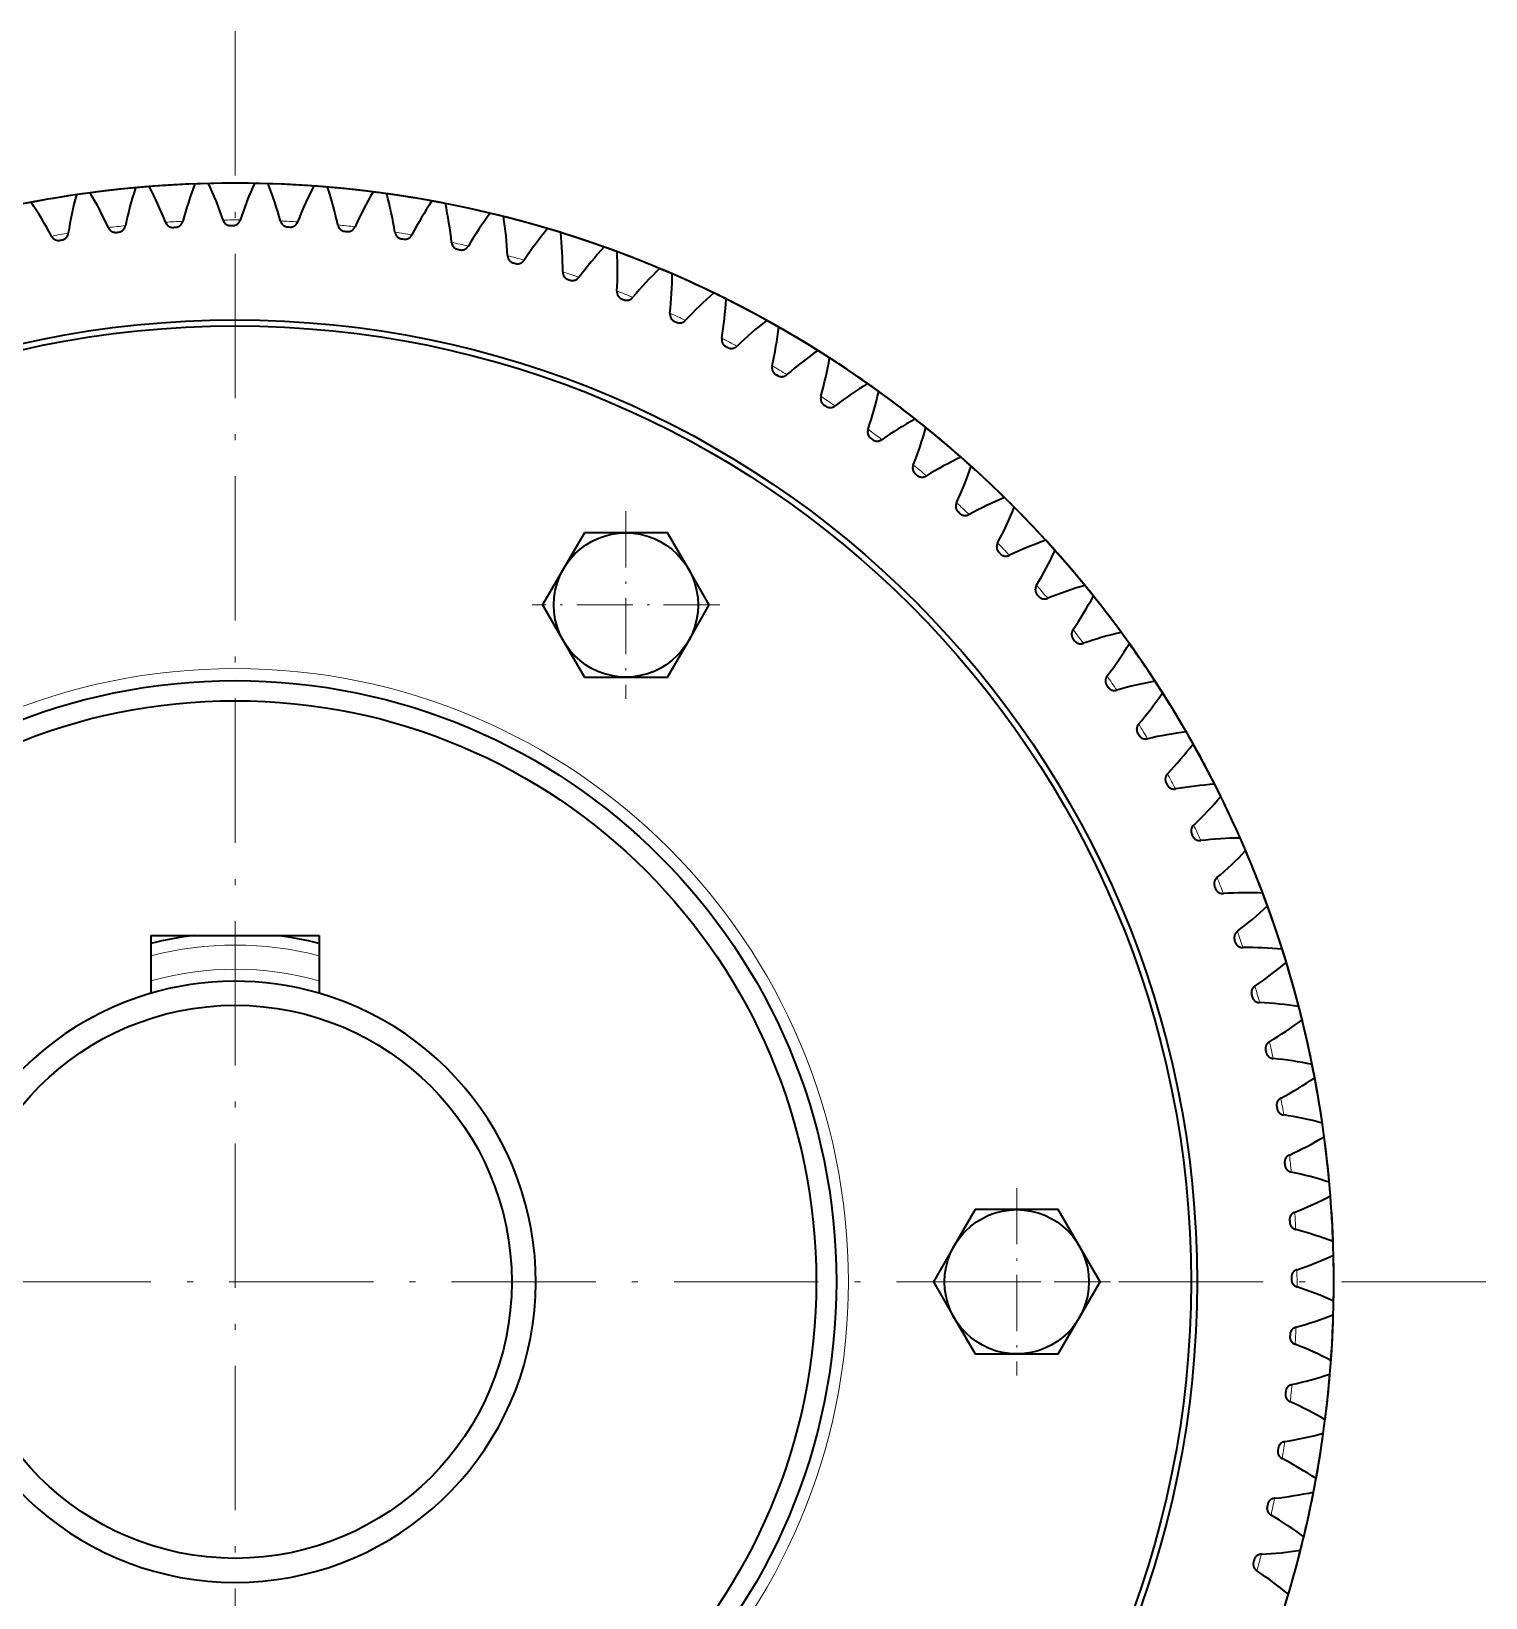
# Model space of a CAD drawing. Extents: x 228 to 1870, y -35 to 994.
# Drawn here: x 577.5 to 698.5, y 43 to 173.3 of the extents above; entities that cross this region are included whole.
import ezdxf

# ---------------------------------------------------------------- set-up
doc = ezdxf.new("R2010")
doc.units = 0
doc.linetypes.add('DASHDOT', pattern=[18.5, 12, -3, 0.5, -3])
doc.layers.get('0').update_dxf_attribs({"lineweight": 13})

# ---------------------------------------------------------------- blocks, each defined once
blk = doc.blocks.new('BLOCK3')
at = {"color": 7, "linetype": 'DASHDOT', "lineweight": 13}
for p, q in [((0, 104), (0, -104)), ((104, 0), (-104, 0))]:
    blk.add_line(p, q, dxfattribs=at)
blk = doc.blocks.new('BLOCK4')
at = {"color": 7, "linetype": 'DASHDOT', "lineweight": 13, "ltscale": 0.39}
for p, q in [((65, 7.8), (65, -7.8)), ((72.800003, 0), (57.200001, 0))]:
    blk.add_line(p, q, dxfattribs=at)
blk = doc.blocks.new('BLOCK5')
at = {"color": 7, "linetype": 'DASHDOT', "lineweight": 13, "ltscale": 0.39}
for p, q in [((32.5, 64.091652), (32.5, 48.49165)), ((40.299999, 56.291653), (24.700001, 56.291653))]:
    blk.add_line(p, q, dxfattribs=at)
blk = doc.blocks.new('BLOCK10')
at = {"color": 7, "lineweight": 35}
for p, q in [((-9.88, 87.28), (-9.79, 87.29)), ((-9.87, 87.28), (-9.79, 87.29)), ((-9.79, 87.29), (-9.69, 87.3)), ((-9.78, 87.29), (-9.69, 87.3)), ((-5.14, 87.69), (-5.05, 87.7)), ((-5.13, 87.69), (-5.05, 87.7)), ((-5.05, 87.7), (-4.95, 87.7)), ((-5.04, 87.7), (-4.95, 87.7)), ((-0.39, 87.84), (-0.29, 87.84)), ((-0.38, 87.84), (-0.3, 87.84)), ((-0.29, 87.84), (-0.19, 87.84)), ((-0.29, 87.84), (-0.19, 87.84)), ((4.37, 87.73), (4.47, 87.73)), ((4.38, 87.73), (4.46, 87.73)), ((4.47, 87.73), (4.56, 87.72)), ((4.47, 87.73), (4.56, 87.72)), ((9.11, 87.37), (9.21, 87.36)), ((9.21, 87.36), (9.31, 87.35)), ((9.21, 87.36), (9.31, 87.35)), ((-14.59, 86.62), (-14.5, 86.64)), ((-14.58, 86.62), (-14.5, 86.64)), ((-14.5, 86.64), (-14.4, 86.65)), ((-14.49, 86.64), (-14.4, 86.65)), ((13.83, 86.75), (13.92, 86.73)), ((13.84, 86.74), (13.92, 86.73)), ((13.92, 86.73), (14.02, 86.71)), ((13.93, 86.73), (14.02, 86.71)), ((18.5, 85.87), (18.6, 85.85)), ((18.51, 85.87), (18.59, 85.85)), ((18.6, 85.85), (18.69, 85.83)), ((18.6, 85.85), (18.69, 85.83)), ((23.13, 84.74), (23.22, 84.72)), ((23.14, 84.74), (23.21, 84.72)), ((23.22, 84.72), (23.31, 84.69)), ((23.22, 84.72), (23.31, 84.69)), ((27.68, 83.37), (27.77, 83.34)), ((27.69, 83.36), (27.77, 83.34)), ((27.77, 83.34), (27.86, 83.3)), ((27.78, 83.33), (27.86, 83.3)), ((32.15, 81.75), (32.24, 81.71)), ((32.16, 81.74), (32.24, 81.71)), ((32.24, 81.71), (32.33, 81.67)), ((32.25, 81.71), (32.33, 81.67)), ((36.53, 79.88), (36.62, 79.84)), ((36.54, 79.88), (36.61, 79.85)), ((36.62, 79.84), (36.71, 79.8)), ((36.62, 79.84), (36.71, 79.8)), ((40.8, 77.79), (40.89, 77.74)), ((40.81, 77.78), (40.88, 77.75)), ((40.89, 77.74), (40.97, 77.7)), ((40.89, 77.74), (40.97, 77.7)), ((44.95, 75.47), (45.04, 75.42)), ((44.96, 75.46), (45.03, 75.42)), ((45.04, 75.42), (45.12, 75.37)), ((45.04, 75.41), (45.12, 75.37)), ((48.97, 72.92), (49.05, 72.87)), ((48.98, 72.92), (49.05, 72.87)), ((49.05, 72.87), (49.14, 72.81)), ((49.06, 72.86), (49.14, 72.81)), ((52.85, 70.16), (52.93, 70.11)), ((52.86, 70.16), (52.92, 70.11)), ((52.93, 70.11), (53.01, 70.05)), ((52.93, 70.1), (53.01, 70.05)), ((56.57, 67.2), (56.65, 67.14)), ((56.58, 67.19), (56.64, 67.14)), ((56.65, 67.14), (56.72, 67.07)), ((56.65, 67.13), (56.72, 67.07)), ((60.13, 64.04), (60.2, 63.97)), ((60.13, 64.03), (60.19, 63.98)), ((60.2, 63.97), (60.27, 63.9)), ((60.2, 63.97), (60.27, 63.9)), ((29.04, 62.29), (27.3, 59.29)), ((32.5, 62.29), (29.04, 62.29)), ((35.96, 62.29), (32.5, 62.29)), ((37.7, 59.29), (35.96, 62.29)), ((63.5, 60.69), (63.57, 60.62)), ((63.51, 60.68), (63.57, 60.62)), ((63.57, 60.62), (63.64, 60.55)), ((63.58, 60.62), (63.64, 60.55)), ((27.3, 59.29), (25.57, 56.29)), ((39.43, 56.29), (37.7, 59.29)), ((25.57, 56.29), (27.3, 53.29)), ((37.7, 53.29), (39.43, 56.29)), ((66.7, 57.16), (66.76, 57.09)), ((66.7, 57.15), (66.76, 57.09)), ((66.76, 57.09), (66.82, 57.01)), ((66.76, 57.08), (66.82, 57.01)), ((69.69, 53.47), (69.75, 53.39)), ((69.7, 53.46), (69.75, 53.39)), ((27.3, 53.29), (29.04, 50.29)), ((35.96, 50.29), (37.7, 53.29)), ((69.75, 53.39), (69.81, 53.31)), ((69.76, 53.39), (69.81, 53.31)), ((29.04, 50.29), (32.5, 50.29)), ((32.5, 50.29), (35.96, 50.29)), ((72.49, 49.62), (72.54, 49.54)), ((72.49, 49.61), (72.54, 49.54)), ((72.54, 49.54), (72.6, 49.45)), ((72.54, 49.53), (72.6, 49.45)), ((75.07, 45.62), (75.12, 45.54)), ((75.07, 45.61), (75.11, 45.54)), ((75.12, 45.54), (75.17, 45.45)), ((75.12, 45.53), (75.17, 45.45)), ((77.43, 41.49), (77.47, 41.4)), ((77.43, 41.48), (77.47, 41.41)), ((77.47, 41.4), (77.52, 41.32)), ((77.47, 41.4), (77.52, 41.32)), ((79.56, 37.24), (79.6, 37.15)), ((79.56, 37.23), (79.6, 37.15)), ((79.6, 37.15), (79.64, 37.06)), ((79.6, 37.14), (79.64, 37.06)), ((81.46, 32.87), (81.49, 32.78)), ((81.46, 32.86), (81.49, 32.79)), ((81.49, 32.78), (81.53, 32.69)), ((81.5, 32.78), (81.53, 32.69)), ((-7, 28.8), (7, 28.8)), ((-7, 28.8), (-7, 24)), ((7, 28.8), (7, 24)), ((83.12, 28.42), (83.15, 28.32)), ((83.12, 28.41), (83.15, 28.33)), ((83.15, 28.32), (83.18, 28.23)), ((83.15, 28.32), (83.18, 28.23)), ((84.53, 23.87), (84.56, 23.78)), ((84.54, 23.86), (84.56, 23.79)), ((84.56, 23.78), (84.59, 23.69)), ((84.56, 23.78), (84.59, 23.69)), ((85.7, 19.26), (85.72, 19.17)), ((85.71, 19.25), (85.72, 19.17)), ((85.72, 19.17), (85.75, 19.07)), ((85.73, 19.16), (85.75, 19.07)), ((86.62, 14.59), (86.64, 14.5)), ((86.62, 14.58), (86.64, 14.5)), ((86.64, 14.5), (86.65, 14.4)), ((86.64, 14.49), (86.65, 14.4)), ((87.28, 9.88), (87.29, 9.79)), ((87.28, 9.87), (87.29, 9.79)), ((87.29, 9.79), (87.3, 9.69)), ((87.29, 9.78), (87.3, 9.69)), ((61.54, 6), (59.8, 3)), ((65, 6), (61.54, 6)), ((68.46, 6), (65, 6)), ((70.2, 3), (68.46, 6)), ((87.69, 5.14), (87.7, 5.05)), ((87.69, 5.13), (87.7, 5.05)), ((87.7, 5.05), (87.7, 4.95)), ((87.7, 5.04), (87.7, 4.95)), ((59.8, 3), (58.07, 0)), ((71.93, 0), (70.2, 3)), ((58.07, 0), (59.8, -3)), ((70.2, -3), (71.93, 0)), ((87.84, 0.39), (87.84, 0.29)), ((87.84, 0.38), (87.84, 0.19)), ((87.84, 0.29), (87.84, 0.19)), ((59.8, -3), (61.54, -6)), ((68.46, -6), (70.2, -3)), ((87.73, -4.47), (87.72, -4.56)), ((87.73, -4.47), (87.72, -4.56)), ((87.73, -4.37), (87.73, -4.47)), ((87.73, -4.38), (87.73, -4.46)), ((61.54, -6), (65, -6)), ((65, -6), (68.46, -6)), ((87.37, -9.11), (87.36, -9.21)), ((87.36, -9.21), (87.35, -9.31)), ((87.36, -9.21), (87.35, -9.31)), ((87.37, -9.12), (87.36, -9.2)), ((86.73, -13.92), (86.71, -14.02)), ((86.73, -13.93), (86.71, -14.02)), ((86.75, -13.83), (86.73, -13.92)), ((86.74, -13.84), (86.73, -13.92)), ((85.85, -18.6), (85.83, -18.69)), ((85.85, -18.6), (85.83, -18.69)), ((85.87, -18.5), (85.85, -18.6)), ((85.87, -18.51), (85.85, -18.59)), ((84.72, -23.22), (84.69, -23.31)), ((84.72, -23.22), (84.69, -23.31)), ((84.74, -23.13), (84.72, -23.22)), ((84.74, -23.14), (84.72, -23.21))]:
    blk.add_line(p, q, dxfattribs=at)
for centre, radius in [((0, 0), 80), ((0, 0), 79.5), ((32.5, 56.29), 6), ((0, 0), 50), ((0, 0), 48.33), ((0, 0), 23), ((65, 0), 6)]:
    blk.add_circle(centre, radius, dxfattribs=at)
at = {"color": 7, "lineweight": 13}
blk.add_circle((0, 0), 51, dxfattribs=at)
at = {"color": 7, "lineweight": 35}
for centre, radius, start, end in [((0, 0), 91.37, 91.3815, 101.0323), ((0, 0), 91.37, 88.2781, 97.9288), ((0, 0), 91.37, 85.1746, 94.8254), ((26.11, 80), 31.55, 159.0054, 164.9482), ((0, 0), 91.37, 82.0712, 91.7219), ((-30.9, 78.28), 31.53, 18.5327, 24.479), ((30.4, 78.47), 31.55, 155.9019, 161.8448), ((0, 0), 91.37, 78.9677, 88.6185), ((-26.62, 79.83), 31.53, 15.4292, 21.3755), ((0, 0), 91.37, 97.5884, 103.7953), ((0, 0), 91.37, 94.485, 100.6918), ((17.3, 82.36), 31.55, 165.2123, 171.1551), ((-39.18, 74.48), 31.53, 24.7396, 30.6859), ((21.74, 81.3), 31.55, 162.1088, 168.0517), ((-35.09, 76.49), 31.53, 21.6361, 27.5824), ((34.6, 76.71), 31.55, 152.7985, 158.7414), ((0, 0), 91.37, 75.8643, 85.515), ((-22.26, 81.16), 31.53, 12.3258, 18.2721), ((38.71, 74.73), 31.55, 149.695, 155.6379), ((0, 0), 91.37, 72.7609, 82.4116), ((-17.83, 82.24), 31.53, 9.2224, 15.1686), ((42.7, 72.52), 31.55, 146.5916, 152.5345), ((-43.16, 72.25), 31.53, 27.843, 33.7893), ((0, 0), 91.37, 69.6574, 79.3081), ((-13.35, 83.09), 31.53, 6.1189, 12.0652), ((46.56, 70.1), 31.55, 143.4881, 149.431), ((0, 0), 91.37, 66.554, 76.2047), ((-8.83, 83.69), 31.53, 3.0155, 8.9617), ((50.29, 67.48), 31.55, 140.3847, 146.3276), ((0, 0), 91.37, 63.4505, 73.1012), ((-4.29, 84.05), 31.53, 359.912, 5.8583), ((53.87, 64.66), 31.55, 137.2812, 143.2241), ((0, 0), 91.37, 60.3471, 69.9978), ((0.27, 84.16), 31.53, 356.8086, 2.7548), ((57.29, 61.65), 31.55, 134.1778, 140.1207), ((0, 0), 91.37, 57.2436, 66.8943), ((4.82, 84.02), 31.53, 353.7051, 359.6514), ((60.54, 58.46), 31.55, 131.0744, 137.0172), ((0, 0), 91.37, 54.1402, 63.7909), ((9.36, 83.63), 31.53, 350.6017, 356.5479), ((63.62, 55.09), 31.55, 127.9709, 133.9138), ((0, 0), 91.37, 51.0367, 60.6874), ((13.88, 83), 31.53, 347.4982, 353.4445), ((66.51, 51.57), 31.55, 124.8675, 130.8103), ((0, 0), 91.37, 47.9333, 57.584), ((18.35, 82.13), 31.53, 344.3948, 350.341), ((69.2, 47.89), 31.55, 121.764, 127.7069), ((0, 0), 91.37, 44.8298, 54.4805), ((22.77, 81.02), 31.53, 341.2913, 347.2376), ((71.69, 44.07), 31.55, 118.6606, 124.6034), ((27.12, 79.66), 31.53, 338.1879, 344.1342), ((0, 0), 91.37, 41.7264, 51.3771), ((73.97, 40.13), 31.55, 115.5571, 121.5), ((31.4, 78.08), 31.53, 335.0844, 341.0307), ((0, 0), 91.37, 38.6229, 48.2736), ((76.04, 36.06), 31.55, 112.4537, 118.3965), ((35.58, 76.27), 31.53, 331.981, 337.9273), ((0, 0), 91.37, 35.5195, 45.1702), ((77.88, 31.9), 31.55, 109.3502, 115.2931), ((39.65, 74.23), 31.53, 328.8775, 334.8238), ((0, 0), 91.37, 32.416, 42.0667), ((79.49, 27.63), 31.55, 106.2468, 112.1896), ((0, 0), 91.37, 29.3126, 38.9633), ((43.61, 71.97), 31.53, 325.7741, 331.7204), ((80.87, 23.29), 31.55, 103.1433, 109.0862), ((47.45, 69.51), 31.53, 322.6706, 328.6169), ((0, 0), 91.37, 26.2091, 35.5195), ((82.01, 18.88), 31.55, 100.0399, 105.9827), ((51.14, 66.83), 31.53, 319.5672, 325.5135), ((0, 0), 91.37, 30.1526, 32.7564), ((82.91, 14.41), 31.55, 96.9364, 102.8793), ((54.68, 63.97), 31.53, 316.4637, 322.41), ((0, 0), 91.37, 27.0437, 29.6529), ((0, 0), 91.37, 23.1057, 29.3125), ((83.57, 9.9), 31.55, 93.833, 99.7758), ((0, 0), 91.37, 16.8988, 26.5495), ((58.07, 60.91), 31.53, 313.3603, 319.3066), ((0, 0), 91.37, 20.0022, 26.2091), ((83.98, 5.36), 31.55, 90.7295, 96.6724), ((61.28, 57.68), 31.53, 310.2568, 316.2031), ((0, 0), 91.37, 22.5811, 23.446), ((84.15, 0.8), 31.55, 87.6261, 93.5689), ((0, 0), 91.37, 13.7953, 20.8233), ((0, 0), 91.37, 10.6919, 20.3426), ((64.31, 54.28), 31.53, 307.1534, 313.0997), ((0, 0), 29, 96.7319, 103.9678), ((0, 0), 29, 76.0319, 83.2692), ((84.07, -3.75), 31.55, 84.5226, 90.4655), ((67.16, 50.72), 31.53, 304.0499, 309.9962), ((0, 0), 91.37, 14.5994, 17.2391), ((0, 0), 25, 73.7398, 106.875), ((0, 0), 25, 106.2602, 73.7398), ((83.75, -8.3), 31.55, 81.4192, 87.362), ((0, 0), 91.37, 11.4863, 14.1357), ((69.8, 47.01), 31.53, 300.9465, 306.8928), ((0, 0), 91.37, 7.5884, 13.7953), ((83.17, -12.82), 31.55, 78.3157, 84.2586), ((72.25, 43.16), 31.53, 297.843, 303.7893), ((0, 0), 91.37, 8.3723, 11.0323), ((0, 0), 91.37, 4.485, 10.6919), ((82.36, -17.3), 31.55, 75.2123, 81.1551), ((74.48, 39.18), 31.53, 294.7396, 300.6859), ((0, 0), 91.37, 5.2344, 7.5884), ((0, 0), 91.37, 1.3815, 7.5884), ((81.3, -21.74), 31.55, 72.1088, 78.0517), ((76.49, 35.09), 31.53, 291.6361, 297.5824), ((0, 0), 91.37, 2.0054, 4.485), ((0, 0), 91.37, 358.2781, 4.485), ((80, -26.11), 31.55, 69.0054, 74.9482), ((78.28, 30.9), 31.53, 288.5327, 294.479), ((0, 0), 91.37, 359.1531, 1.3816), ((0, 0), 91.37, 360, 1.3815), ((78.47, -30.4), 31.55, 65.9019, 71.8448), ((79.83, 26.62), 31.53, 285.4292, 291.3755), ((0, 0), 91.37, 352.0712, 358.2781), ((0, 0), 91.37, 355.1746, 358.2781), ((0, 0), 91.37, 355.853, 358.2781), ((76.71, -34.6), 31.55, 62.7985, 68.7414), ((81.16, 22.26), 31.53, 282.3258, 288.2721), ((0, 0), 91.37, 348.9677, 355.1746), ((0, 0), 91.37, 352.7919, 355.1747), ((74.73, -38.71), 31.55, 59.695, 65.6379), ((82.24, 17.83), 31.53, 279.2224, 285.1686), ((0, 0), 91.37, 345.8643, 352.0712), ((0, 0), 91.37, 349.674, 352.0712), ((72.52, -42.7), 31.55, 56.5916, 62.5345), ((83.09, 13.35), 31.53, 276.1189, 282.0652), ((0, 0), 91.37, 342.7609, 348.9677), ((0, 0), 91.37, 346.5555, 349.3081), ((70.1, -46.56), 31.55, 53.4881, 59.431), ((0, 0), 91.37, 336.554, 346.2047), ((83.69, 8.83), 31.53, 273.0155, 278.9617), ((0, 0), 91.37, 339.6574, 345.8643), ((67.48, -50.29), 31.55, 50.3847, 56.3276)]:
    blk.add_arc(centre, radius, start, end, dxfattribs=at)
at = {"color": 7, "lineweight": 13}
for centre, radius, start, end in [((-0.01, 0.13), 88.18, 95.9343, 96.8601), ((-0.01, 0.13), 88.18, 92.8308, 93.7566), ((0, 0.13), 88.18, 89.7274, 90.6532), ((0.01, 0.13), 88.18, 86.6239, 87.5498), ((0.01, 0.13), 88.18, 83.5205, 84.4463), ((0.02, 0.12), 88.18, 80.417, 81.3429), ((-0.02, 0.12), 88.18, 99.0377, 99.9635), ((0.03, 0.12), 88.18, 77.3136, 78.2394), ((0.03, 0.12), 88.18, 74.2101, 75.136), ((0.04, 0.12), 88.18, 71.1067, 72.0325), ((0.05, 0.12), 88.18, 68.0033, 68.9291), ((0.05, 0.11), 88.18, 64.8998, 65.8256), ((0.06, 0.11), 88.18, 61.7964, 62.7222), ((0.07, 0.11), 88.18, 58.6929, 59.6187), ((0.07, 0.1), 88.18, 55.5895, 56.5153), ((0.08, 0.1), 88.18, 52.486, 53.4118), ((0.08, 0.1), 88.18, 49.3826, 50.3084), ((0.09, 0.09), 88.18, 46.2791, 47.2049), ((0.09, 0.09), 88.18, 43.1757, 44.1015), ((0.1, 0.08), 88.18, 40.0722, 40.998), ((0.1, 0.08), 88.18, 36.9688, 37.8946), ((0.1, 0.07), 88.18, 33.8653, 34.7911), ((0.11, 0.06), 88.18, 30.7619, 31.6877), ((0.11, 0.06), 88.18, 27.6584, 28.5842), ((0.11, 0.05), 88.18, 24.555, 25.4808), ((0.12, 0.05), 88.18, 21.4515, 22.3773), ((0.12, 0.04), 88.18, 18.3481, 19.2739), ((0, 0), 28, 75.5224, 104.4774), ((0, 0), 26, 74.3812, 105.6182), ((0.12, 0.03), 88.18, 15.2446, 16.1704), ((0.12, 0.03), 88.18, 12.1412, 13.067), ((0.12, 0.02), 88.18, 9.0377, 9.9636), ((0.13, 0.01), 88.18, 5.9343, 6.8601), ((0.13, 0.01), 88.18, 2.8308, 3.7567), ((0.13, 0), 88.18, 359.7274, 0.6532), ((0.13, -0.01), 88.18, 356.6239, 357.5498), ((0.13, -0.01), 88.18, 353.5205, 354.4463), ((0.12, -0.02), 88.18, 350.417, 351.3429), ((0.12, -0.03), 88.18, 347.3136, 348.2394), ((0.12, -0.03), 88.18, 344.2101, 345.136)]:
    blk.add_arc(centre, radius, start, end, dxfattribs=at)
at = {"color": 7, "lineweight": 35}
for points, knots in [([(-10.55, 87.67), (-10.51, 87.61), (-10.48, 87.55), (-10.44, 87.5), (-10.35, 87.4), (-10.23, 87.34), (-10.17, 87.31), (-10.08, 87.29), (-9.98, 87.28), (-9.95, 87.28), (-9.92, 87.28), (-9.88, 87.28)], [0, 0, 0, 0, 0, 0, 0.531407, 0.531407, 0.531407, 1.052069, 1.052069, 1.052069, 1.315352, 1.315352, 1.315352, 1.315352, 1.315352, 1.315352]), ([(-9.69, 87.3), (-9.62, 87.31), (-9.56, 87.33), (-9.5, 87.35), (-9.38, 87.41), (-9.29, 87.5), (-9.25, 87.55), (-9.2, 87.63), (-9.16, 87.73), (-9.15, 87.76), (-9.14, 87.8), (-9.13, 87.83)], [0, 0, 0, 0, 0, 0, 0.525209, 0.525209, 0.525209, 1.046456, 1.046456, 1.046456, 1.316347, 1.316347, 1.316347, 1.316347, 1.316347, 1.316347]), ([(-5.78, 88.12), (-5.76, 88.05), (-5.72, 87.99), (-5.69, 87.93), (-5.6, 87.84), (-5.49, 87.76), (-5.43, 87.74), (-5.34, 87.7), (-5.24, 87.69), (-5.21, 87.69), (-5.18, 87.69), (-5.14, 87.69)], [0, 0, 0, 0, 0, 0, 0.531407, 0.531407, 0.531407, 1.052069, 1.052069, 1.052069, 1.315353, 1.315353, 1.315353, 1.315353, 1.315353, 1.315353]), ([(-4.95, 87.7), (-4.88, 87.71), (-4.82, 87.72), (-4.75, 87.74), (-4.64, 87.79), (-4.54, 87.88), (-4.49, 87.92), (-4.44, 88), (-4.4, 88.1), (-4.38, 88.13), (-4.37, 88.16), (-4.36, 88.2)], [0, 0, 0, 0, 0, 0, 0.525209, 0.525209, 0.525209, 1.046456, 1.046456, 1.046456, 1.316347, 1.316347, 1.316347, 1.316347, 1.316347, 1.316347]), ([(-1, 88.3), (-0.98, 88.23), (-0.95, 88.17), (-0.92, 88.11), (-0.84, 88.01), (-0.73, 87.93), (-0.67, 87.9), (-0.58, 87.87), (-0.49, 87.85), (-0.45, 87.84), (-0.42, 87.84), (-0.39, 87.84)], [0, 0, 0, 0, 0, 0, 0.531407, 0.531407, 0.531407, 1.052069, 1.052069, 1.052069, 1.315352, 1.315352, 1.315352, 1.315352, 1.315352, 1.315352]), ([(-0.19, 87.84), (-0.13, 87.84), (-0.06, 87.85), (0, 87.87), (0.12, 87.92), (0.23, 87.99), (0.27, 88.04), (0.33, 88.12), (0.38, 88.2), (0.39, 88.24), (0.41, 88.27), (0.42, 88.3)], [0, 0, 0, 0, 0, 0, 0.525209, 0.525209, 0.525209, 1.046456, 1.046456, 1.046456, 1.316346, 1.316346, 1.316346, 1.316346, 1.316346, 1.316346]), ([(3.78, 88.22), (3.8, 88.16), (3.82, 88.09), (3.86, 88.03), (3.93, 87.93), (4.03, 87.84), (4.09, 87.81), (4.17, 87.77), (4.27, 87.74), (4.3, 87.74), (4.33, 87.73), (4.37, 87.73)], [0, 0, 0, 0, 0, 0, 0.531407, 0.531407, 0.531407, 1.052069, 1.052069, 1.052069, 1.315352, 1.315352, 1.315352, 1.315352, 1.315352, 1.315352]), ([(4.56, 87.72), (4.63, 87.72), (4.69, 87.72), (4.76, 87.74), (4.88, 87.78), (4.99, 87.85), (5.04, 87.89), (5.1, 87.97), (5.15, 88.05), (5.17, 88.09), (5.19, 88.12), (5.2, 88.15)], [0, 0, 0, 0, 0, 0, 0.525209, 0.525209, 0.525209, 1.046455, 1.046455, 1.046455, 1.316346, 1.316346, 1.316346, 1.316346, 1.316346, 1.316346]), ([(8.55, 87.89), (8.56, 87.82), (8.59, 87.76), (8.62, 87.69), (8.68, 87.58), (8.78, 87.5), (8.83, 87.46), (8.92, 87.41), (9.01, 87.38), (9.05, 87.38), (9.08, 87.37), (9.11, 87.37)], [0, 0, 0, 0, 0, 0, 0.531407, 0.531407, 0.531407, 1.052069, 1.052069, 1.052069, 1.315353, 1.315353, 1.315353, 1.315353, 1.315353, 1.315353]), ([(9.31, 87.35), (9.37, 87.34), (9.44, 87.34), (9.5, 87.35), (9.63, 87.39), (9.74, 87.45), (9.79, 87.49), (9.86, 87.56), (9.91, 87.65), (9.93, 87.68), (9.95, 87.71), (9.97, 87.74)], [0, 0, 0, 0, 0, 0, 0.525209, 0.525209, 0.525209, 1.046456, 1.046456, 1.046456, 1.316346, 1.316346, 1.316346, 1.316346, 1.316346, 1.316346]), ([(13.29, 87.3), (13.31, 87.23), (13.33, 87.16), (13.35, 87.1), (13.41, 86.99), (13.5, 86.89), (13.56, 86.85), (13.64, 86.8), (13.73, 86.77), (13.76, 86.76), (13.8, 86.75), (13.83, 86.75)], [0, 0, 0, 0, 0, 0, 0.531407, 0.531407, 0.531407, 1.052069, 1.052069, 1.052069, 1.315352, 1.315352, 1.315352, 1.315352, 1.315352, 1.315352]), ([(-15.28, 86.97), (-15.24, 86.91), (-15.2, 86.85), (-15.16, 86.8), (-15.06, 86.72), (-14.95, 86.66), (-14.89, 86.63), (-14.79, 86.61), (-14.69, 86.61), (-14.66, 86.61), (-14.63, 86.61), (-14.59, 86.62)], [0, 0, 0, 0, 0, 0, 0.531407, 0.531407, 0.531407, 1.052069, 1.052069, 1.052069, 1.315353, 1.315353, 1.315353, 1.315353, 1.315353, 1.315353]), ([(-14.4, 86.65), (-14.34, 86.66), (-14.27, 86.68), (-14.21, 86.71), (-14.1, 86.78), (-14.01, 86.87), (-13.97, 86.92), (-13.93, 87.01), (-13.89, 87.1), (-13.89, 87.14), (-13.88, 87.17), (-13.87, 87.21)], [0, 0, 0, 0, 0, 0, 0.525209, 0.525209, 0.525209, 1.046456, 1.046456, 1.046456, 1.316347, 1.316347, 1.316347, 1.316347, 1.316347, 1.316347]), ([(14.02, 86.71), (14.09, 86.7), (14.15, 86.7), (14.22, 86.71), (14.35, 86.74), (14.46, 86.8), (14.51, 86.83), (14.58, 86.9), (14.65, 86.98), (14.66, 87.01), (14.68, 87.04), (14.7, 87.07)], [0, 0, 0, 0, 0, 0, 0.525209, 0.525209, 0.525209, 1.046456, 1.046456, 1.046456, 1.316347, 1.316347, 1.316347, 1.316347, 1.316347, 1.316347]), ([(18, 86.45), (18.01, 86.38), (18.02, 86.31), (18.05, 86.25), (18.1, 86.13), (18.19, 86.03), (18.24, 85.99), (18.32, 85.94), (18.41, 85.9), (18.44, 85.89), (18.47, 85.88), (18.5, 85.87)], [0, 0, 0, 0, 0, 0, 0.531407, 0.531407, 0.531407, 1.052069, 1.052069, 1.052069, 1.315353, 1.315353, 1.315353, 1.315353, 1.315353, 1.315353]), ([(18.69, 85.83), (18.76, 85.81), (18.83, 85.81), (18.89, 85.81), (19.02, 85.83), (19.14, 85.89), (19.19, 85.92), (19.27, 85.98), (19.33, 86.06), (19.35, 86.09), (19.37, 86.12), (19.39, 86.15)], [0, 0, 0, 0, 0, 0, 0.525209, 0.525209, 0.525209, 1.046456, 1.046456, 1.046456, 1.316347, 1.316347, 1.316347, 1.316347, 1.316347, 1.316347]), ([(22.65, 85.35), (22.66, 85.28), (22.67, 85.21), (22.69, 85.15), (22.74, 85.03), (22.82, 84.92), (22.87, 84.88), (22.94, 84.82), (23.03, 84.77), (23.06, 84.76), (23.09, 84.75), (23.13, 84.74)], [0, 0, 0, 0, 0, 0, 0.531407, 0.531407, 0.531407, 1.05207, 1.05207, 1.05207, 1.315353, 1.315353, 1.315353, 1.315353, 1.315353, 1.315353]), ([(23.31, 84.69), (23.38, 84.67), (23.44, 84.66), (23.51, 84.66), (23.64, 84.68), (23.76, 84.73), (23.82, 84.76), (23.89, 84.81), (23.96, 84.89), (23.99, 84.91), (24.01, 84.94), (24.03, 84.97)], [0, 0, 0, 0, 0, 0, 0.525209, 0.525209, 0.525209, 1.046456, 1.046456, 1.046456, 1.316347, 1.316347, 1.316347, 1.316347, 1.316347, 1.316347]), ([(27.24, 84), (27.24, 83.93), (27.25, 83.86), (27.27, 83.79), (27.31, 83.67), (27.38, 83.56), (27.43, 83.52), (27.5, 83.45), (27.59, 83.4), (27.62, 83.39), (27.65, 83.38), (27.68, 83.37)], [0, 0, 0, 0, 0, 0, 0.531407, 0.531407, 0.531407, 1.052069, 1.052069, 1.052069, 1.315353, 1.315353, 1.315353, 1.315353, 1.315353, 1.315353]), ([(27.86, 83.3), (27.93, 83.28), (27.99, 83.27), (28.06, 83.27), (28.19, 83.28), (28.31, 83.32), (28.37, 83.34), (28.45, 83.4), (28.52, 83.47), (28.55, 83.49), (28.57, 83.52), (28.59, 83.55)], [0, 0, 0, 0, 0, 0, 0.525209, 0.525209, 0.525209, 1.046455, 1.046455, 1.046455, 1.316346, 1.316346, 1.316346, 1.316346, 1.316346, 1.316346]), ([(31.75, 82.4), (31.75, 82.33), (31.75, 82.26), (31.76, 82.19), (31.8, 82.07), (31.87, 81.96), (31.91, 81.91), (31.98, 81.84), (32.06, 81.79), (32.09, 81.77), (32.12, 81.76), (32.15, 81.75)], [0, 0, 0, 0, 0, 0, 0.531407, 0.531407, 0.531407, 1.052069, 1.052069, 1.052069, 1.315352, 1.315352, 1.315352, 1.315352, 1.315352, 1.315352]), ([(32.33, 81.67), (32.4, 81.65), (32.46, 81.63), (32.53, 81.63), (32.66, 81.63), (32.78, 81.66), (32.84, 81.68), (32.92, 81.73), (33, 81.8), (33.03, 81.82), (33.05, 81.85), (33.08, 81.88)], [0, 0, 0, 0, 0, 0, 0.525209, 0.525209, 0.525209, 1.046456, 1.046456, 1.046456, 1.316347, 1.316347, 1.316347, 1.316347, 1.316347, 1.316347]), ([(36.16, 80.56), (36.16, 80.49), (36.16, 80.42), (36.17, 80.35), (36.2, 80.23), (36.26, 80.11), (36.3, 80.06), (36.36, 79.99), (36.44, 79.93), (36.47, 79.91), (36.5, 79.9), (36.53, 79.88)], [0, 0, 0, 0, 0, 0, 0.531407, 0.531407, 0.531407, 1.052069, 1.052069, 1.052069, 1.315352, 1.315352, 1.315352, 1.315352, 1.315352, 1.315352]), ([(36.71, 79.8), (36.77, 79.78), (36.83, 79.76), (36.9, 79.75), (37.03, 79.74), (37.15, 79.77), (37.21, 79.79), (37.3, 79.83), (37.38, 79.89), (37.41, 79.92), (37.43, 79.94), (37.46, 79.97)], [0, 0, 0, 0, 0, 0, 0.525209, 0.525209, 0.525209, 1.046456, 1.046456, 1.046456, 1.316347, 1.316347, 1.316347, 1.316347, 1.316347, 1.316347]), ([(40.47, 78.48), (40.46, 78.41), (40.46, 78.34), (40.46, 78.28), (40.49, 78.15), (40.54, 78.03), (40.58, 77.98), (40.64, 77.9), (40.72, 77.84), (40.74, 77.82), (40.77, 77.81), (40.8, 77.79)], [0, 0, 0, 0, 0, 0, 0.531407, 0.531407, 0.531407, 1.052069, 1.052069, 1.052069, 1.315352, 1.315352, 1.315352, 1.315352, 1.315352, 1.315352]), ([(40.97, 77.7), (41.03, 77.67), (41.1, 77.65), (41.16, 77.63), (41.29, 77.62), (41.42, 77.64), (41.48, 77.66), (41.57, 77.7), (41.65, 77.75), (41.68, 77.77), (41.71, 77.8), (41.73, 77.82)], [0, 0, 0, 0, 0, 0, 0.525209, 0.525209, 0.525209, 1.046456, 1.046456, 1.046456, 1.316347, 1.316347, 1.316347, 1.316347, 1.316347, 1.316347]), ([(44.66, 76.18), (44.65, 76.11), (44.64, 76.04), (44.64, 75.97), (44.66, 75.84), (44.71, 75.72), (44.74, 75.67), (44.8, 75.59), (44.87, 75.52), (44.9, 75.5), (44.93, 75.48), (44.95, 75.47)], [0, 0, 0, 0, 0, 0, 0.531407, 0.531407, 0.531407, 1.052069, 1.052069, 1.052069, 1.315352, 1.315352, 1.315352, 1.315352, 1.315352, 1.315352]), ([(45.12, 75.37), (45.18, 75.33), (45.24, 75.31), (45.3, 75.29), (45.43, 75.27), (45.56, 75.28), (45.62, 75.3), (45.71, 75.33), (45.8, 75.38), (45.83, 75.4), (45.86, 75.42), (45.89, 75.45)], [0, 0, 0, 0, 0, 0, 0.525209, 0.525209, 0.525209, 1.046455, 1.046455, 1.046455, 1.316346, 1.316346, 1.316346, 1.316346, 1.316346, 1.316346]), ([(48.72, 73.65), (48.7, 73.58), (48.69, 73.51), (48.69, 73.44), (48.7, 73.31), (48.74, 73.19), (48.77, 73.13), (48.83, 73.05), (48.9, 72.98), (48.92, 72.96), (48.95, 72.94), (48.97, 72.92)], [0, 0, 0, 0, 0, 0, 0.531407, 0.531407, 0.531407, 1.052069, 1.052069, 1.052069, 1.315352, 1.315352, 1.315352, 1.315352, 1.315352, 1.315352]), ([(49.14, 72.81), (49.19, 72.78), (49.25, 72.75), (49.31, 72.73), (49.44, 72.7), (49.57, 72.7), (49.63, 72.72), (49.72, 72.75), (49.81, 72.79), (49.84, 72.81), (49.87, 72.83), (49.9, 72.85)], [0, 0, 0, 0, 0, 0, 0.525209, 0.525209, 0.525209, 1.046456, 1.046456, 1.046456, 1.316347, 1.316347, 1.316347, 1.316347, 1.316347, 1.316347]), ([(52.64, 70.9), (52.62, 70.83), (52.6, 70.77), (52.59, 70.7), (52.6, 70.57), (52.63, 70.45), (52.66, 70.39), (52.71, 70.3), (52.77, 70.23), (52.8, 70.21), (52.82, 70.18), (52.85, 70.16)], [0, 0, 0, 0, 0, 0, 0.531407, 0.531407, 0.531407, 1.052069, 1.052069, 1.052069, 1.315353, 1.315353, 1.315353, 1.315353, 1.315353, 1.315353]), ([(53.01, 70.05), (53.06, 70.01), (53.12, 69.97), (53.18, 69.95), (53.3, 69.92), (53.43, 69.91), (53.5, 69.92), (53.59, 69.95), (53.68, 69.99), (53.71, 70.01), (53.74, 70.02), (53.77, 70.04)], [0, 0, 0, 0, 0, 0, 0.525209, 0.525209, 0.525209, 1.046456, 1.046456, 1.046456, 1.316347, 1.316347, 1.316347, 1.316347, 1.316347, 1.316347]), ([(56.4, 67.95), (56.37, 67.88), (56.35, 67.82), (56.34, 67.75), (56.34, 67.62), (56.37, 67.49), (56.39, 67.43), (56.44, 67.35), (56.5, 67.27), (56.52, 67.24), (56.55, 67.22), (56.57, 67.2)], [0, 0, 0, 0, 0, 0, 0.531407, 0.531407, 0.531407, 1.052069, 1.052069, 1.052069, 1.315352, 1.315352, 1.315352, 1.315352, 1.315352, 1.315352]), ([(56.72, 67.07), (56.77, 67.03), (56.83, 67), (56.89, 66.97), (57.01, 66.93), (57.14, 66.92), (57.2, 66.92), (57.3, 66.94), (57.39, 66.98), (57.42, 66.99), (57.46, 67.01), (57.49, 67.03)], [0, 0, 0, 0, 0, 0, 0.525209, 0.525209, 0.525209, 1.046456, 1.046456, 1.046456, 1.316347, 1.316347, 1.316347, 1.316347, 1.316347, 1.316347]), ([(59.99, 64.8), (59.97, 64.73), (59.94, 64.66), (59.93, 64.6), (59.92, 64.47), (59.94, 64.34), (59.96, 64.28), (60, 64.19), (60.06, 64.11), (60.08, 64.09), (60.1, 64.06), (60.13, 64.04)], [0, 0, 0, 0, 0, 0, 0.531407, 0.531407, 0.531407, 1.052069, 1.052069, 1.052069, 1.315352, 1.315352, 1.315352, 1.315352, 1.315352, 1.315352]), ([(60.27, 63.9), (60.32, 63.86), (60.37, 63.82), (60.43, 63.79), (60.55, 63.74), (60.68, 63.73), (60.74, 63.73), (60.84, 63.74), (60.93, 63.77), (60.97, 63.79), (61, 63.8), (61.03, 63.82)], [0, 0, 0, 0, 0, 0, 0.525209, 0.525209, 0.525209, 1.046456, 1.046456, 1.046456, 1.316347, 1.316347, 1.316347, 1.316347, 1.316347, 1.316347]), ([(63.41, 61.45), (63.38, 61.39), (63.36, 61.32), (63.34, 61.26), (63.32, 61.13), (63.34, 61), (63.35, 60.94), (63.39, 60.85), (63.44, 60.77), (63.46, 60.74), (63.48, 60.71), (63.5, 60.69)], [0, 0, 0, 0, 0, 0, 0.531407, 0.531407, 0.531407, 1.052069, 1.052069, 1.052069, 1.315352, 1.315352, 1.315352, 1.315352, 1.315352, 1.315352]), ([(63.64, 60.55), (63.68, 60.5), (63.74, 60.46), (63.79, 60.42), (63.91, 60.37), (64.04, 60.35), (64.1, 60.35), (64.2, 60.36), (64.3, 60.38), (64.33, 60.39), (64.36, 60.41), (64.4, 60.42)], [0, 0, 0, 0, 0, 0, 0.525209, 0.525209, 0.525209, 1.046456, 1.046456, 1.046456, 1.316347, 1.316347, 1.316347, 1.316347, 1.316347, 1.316347]), ([(66.65, 57.93), (66.61, 57.87), (66.58, 57.8), (66.56, 57.74), (66.54, 57.61), (66.55, 57.48), (66.56, 57.42), (66.59, 57.33), (66.64, 57.24), (66.66, 57.21), (66.68, 57.19), (66.7, 57.16)], [0, 0, 0, 0, 0, 0, 0.531407, 0.531407, 0.531407, 1.052069, 1.052069, 1.052069, 1.315353, 1.315353, 1.315353, 1.315353, 1.315353, 1.315353]), ([(66.82, 57.01), (66.87, 56.96), (66.92, 56.92), (66.97, 56.88), (67.09, 56.82), (67.21, 56.79), (67.28, 56.79), (67.37, 56.79), (67.47, 56.81), (67.51, 56.82), (67.54, 56.83), (67.57, 56.85)], [0, 0, 0, 0, 0, 0, 0.525209, 0.525209, 0.525209, 1.046456, 1.046456, 1.046456, 1.316347, 1.316347, 1.316347, 1.316347, 1.316347, 1.316347]), ([(69.69, 54.24), (69.65, 54.18), (69.62, 54.12), (69.59, 54.05), (69.56, 53.93), (69.56, 53.8), (69.57, 53.73), (69.6, 53.64), (69.64, 53.55), (69.66, 53.52), (69.67, 53.49), (69.69, 53.47)], [0, 0, 0, 0, 0, 0, 0.531407, 0.531407, 0.531407, 1.052069, 1.052069, 1.052069, 1.315352, 1.315352, 1.315352, 1.315352, 1.315352, 1.315352]), ([(69.81, 53.31), (69.85, 53.26), (69.9, 53.21), (69.95, 53.17), (70.06, 53.11), (70.19, 53.07), (70.25, 53.06), (70.35, 53.06), (70.45, 53.08), (70.48, 53.08), (70.52, 53.09), (70.55, 53.1)], [0, 0, 0, 0, 0, 0, 0.525209, 0.525209, 0.525209, 1.046456, 1.046456, 1.046456, 1.316347, 1.316347, 1.316347, 1.316347, 1.316347, 1.316347]), ([(72.52, 50.38), (72.48, 50.33), (72.44, 50.27), (72.41, 50.21), (72.38, 50.08), (72.37, 49.95), (72.38, 49.89), (72.4, 49.79), (72.44, 49.7), (72.45, 49.67), (72.47, 49.64), (72.49, 49.62)], [0, 0, 0, 0, 0, 0, 0.531407, 0.531407, 0.531407, 1.052069, 1.052069, 1.052069, 1.315352, 1.315352, 1.315352, 1.315352, 1.315352, 1.315352]), ([(72.6, 49.45), (72.63, 49.4), (72.68, 49.35), (72.73, 49.31), (72.84, 49.24), (72.96, 49.19), (73.02, 49.18), (73.12, 49.17), (73.22, 49.18), (73.25, 49.19), (73.29, 49.2), (73.32, 49.21)], [0, 0, 0, 0, 0, 0, 0.525209, 0.525209, 0.525209, 1.046456, 1.046456, 1.046456, 1.316347, 1.316347, 1.316347, 1.316347, 1.316347, 1.316347]), ([(75.14, 46.38), (75.1, 46.33), (75.06, 46.27), (75.03, 46.21), (74.98, 46.09), (74.97, 45.96), (74.97, 45.9), (74.99, 45.8), (75.02, 45.71), (75.03, 45.68), (75.05, 45.65), (75.07, 45.62)], [0, 0, 0, 0, 0, 0, 0.531407, 0.531407, 0.531407, 1.052069, 1.052069, 1.052069, 1.315353, 1.315353, 1.315353, 1.315353, 1.315353, 1.315353]), ([(75.17, 45.45), (75.2, 45.4), (75.24, 45.34), (75.29, 45.3), (75.4, 45.22), (75.52, 45.17), (75.58, 45.16), (75.67, 45.14), (75.77, 45.15), (75.81, 45.15), (75.85, 45.16), (75.88, 45.17)], [0, 0, 0, 0, 0, 0, 0.525209, 0.525209, 0.525209, 1.046456, 1.046456, 1.046456, 1.316346, 1.316346, 1.316346, 1.316346, 1.316346, 1.316346]), ([(77.54, 42.25), (77.49, 42.19), (77.45, 42.14), (77.42, 42.08), (77.37, 41.96), (77.35, 41.84), (77.35, 41.77), (77.36, 41.67), (77.39, 41.58), (77.4, 41.55), (77.41, 41.52), (77.43, 41.49)], [0, 0, 0, 0, 0, 0, 0.531407, 0.531407, 0.531407, 1.052069, 1.052069, 1.052069, 1.315353, 1.315353, 1.315353, 1.315353, 1.315353, 1.315353]), ([(77.52, 41.32), (77.55, 41.26), (77.59, 41.2), (77.63, 41.16), (77.73, 41.07), (77.85, 41.02), (77.91, 41), (78.01, 40.98), (78.11, 40.98), (78.14, 40.98), (78.18, 40.99), (78.21, 40.99)], [0, 0, 0, 0, 0, 0, 0.525209, 0.525209, 0.525209, 1.046456, 1.046456, 1.046456, 1.316346, 1.316346, 1.316346, 1.316346, 1.316346, 1.316346]), ([(79.72, 37.99), (79.67, 37.94), (79.62, 37.88), (79.58, 37.83), (79.52, 37.71), (79.5, 37.59), (79.49, 37.52), (79.5, 37.42), (79.52, 37.33), (79.53, 37.3), (79.54, 37.27), (79.56, 37.24)], [0, 0, 0, 0, 0, 0, 0.531407, 0.531407, 0.531407, 1.052069, 1.052069, 1.052069, 1.315353, 1.315353, 1.315353, 1.315353, 1.315353, 1.315353]), ([(79.64, 37.06), (79.67, 37), (79.7, 36.94), (79.75, 36.89), (79.84, 36.8), (79.96, 36.74), (80.02, 36.72), (80.11, 36.7), (80.21, 36.69), (80.25, 36.69), (80.28, 36.69), (80.32, 36.7)], [0, 0, 0, 0, 0, 0, 0.525209, 0.525209, 0.525209, 1.046455, 1.046455, 1.046455, 1.316346, 1.316346, 1.316346, 1.316346, 1.316346, 1.316346]), ([(81.66, 33.62), (81.6, 33.57), (81.56, 33.52), (81.51, 33.46), (81.45, 33.35), (81.42, 33.23), (81.41, 33.16), (81.41, 33.06), (81.43, 32.97), (81.44, 32.94), (81.45, 32.9), (81.46, 32.87)], [0, 0, 0, 0, 0, 0, 0.531407, 0.531407, 0.531407, 1.052069, 1.052069, 1.052069, 1.315353, 1.315353, 1.315353, 1.315353, 1.315353, 1.315353]), ([(81.53, 32.69), (81.56, 32.63), (81.59, 32.57), (81.63, 32.52), (81.72, 32.43), (81.83, 32.36), (81.89, 32.33), (81.98, 32.31), (82.08, 32.29), (82.12, 32.29), (82.15, 32.29), (82.19, 32.29)], [0, 0, 0, 0, 0, 0, 0.525209, 0.525209, 0.525209, 1.046455, 1.046455, 1.046455, 1.316346, 1.316346, 1.316346, 1.316346, 1.316346, 1.316346]), ([(83.36, 29.15), (83.3, 29.1), (83.25, 29.05), (83.21, 29), (83.14, 28.89), (83.1, 28.77), (83.09, 28.71), (83.08, 28.61), (83.09, 28.51), (83.1, 28.48), (83.11, 28.45), (83.12, 28.42)], [0, 0, 0, 0, 0, 0, 0.531407, 0.531407, 0.531407, 1.052069, 1.052069, 1.052069, 1.315352, 1.315352, 1.315352, 1.315352, 1.315352, 1.315352]), ([(83.18, 28.23), (83.2, 28.17), (83.23, 28.11), (83.27, 28.05), (83.35, 27.95), (83.46, 27.88), (83.52, 27.85), (83.61, 27.82), (83.71, 27.8), (83.74, 27.8), (83.78, 27.8), (83.82, 27.8)], [0, 0, 0, 0, 0, 0, 0.525209, 0.525209, 0.525209, 1.046456, 1.046456, 1.046456, 1.316347, 1.316347, 1.316347, 1.316347, 1.316347, 1.316347]), ([(84.81, 24.59), (84.75, 24.55), (84.7, 24.5), (84.65, 24.46), (84.58, 24.35), (84.53, 24.23), (84.52, 24.17), (84.51, 24.07), (84.51, 23.97), (84.52, 23.94), (84.53, 23.91), (84.53, 23.87)], [0, 0, 0, 0, 0, 0, 0.531407, 0.531407, 0.531407, 1.052069, 1.052069, 1.052069, 1.315352, 1.315352, 1.315352, 1.315352, 1.315352, 1.315352]), ([(84.59, 23.69), (84.61, 23.62), (84.63, 23.56), (84.67, 23.5), (84.75, 23.4), (84.85, 23.32), (84.9, 23.29), (84.99, 23.25), (85.09, 23.23), (85.13, 23.23), (85.16, 23.22), (85.2, 23.22)], [0, 0, 0, 0, 0, 0, 0.525209, 0.525209, 0.525209, 1.046456, 1.046456, 1.046456, 1.316347, 1.316347, 1.316347, 1.316347, 1.316347, 1.316347]), ([(86.02, 19.96), (85.96, 19.92), (85.9, 19.88), (85.85, 19.84), (85.77, 19.74), (85.72, 19.62), (85.7, 19.56), (85.69, 19.46), (85.69, 19.36), (85.69, 19.33), (85.7, 19.29), (85.7, 19.26)], [0, 0, 0, 0, 0, 0, 0.531407, 0.531407, 0.531407, 1.052069, 1.052069, 1.052069, 1.315352, 1.315352, 1.315352, 1.315352, 1.315352, 1.315352]), ([(85.75, 19.07), (85.76, 19.01), (85.78, 18.94), (85.81, 18.89), (85.89, 18.78), (85.99, 18.69), (86.04, 18.66), (86.13, 18.62), (86.22, 18.59), (86.26, 18.58), (86.29, 18.58), (86.33, 18.57)], [0, 0, 0, 0, 0, 0, 0.525209, 0.525209, 0.525209, 1.046456, 1.046456, 1.046456, 1.316347, 1.316347, 1.316347, 1.316347, 1.316347, 1.316347]), ([(86.97, 15.28), (86.91, 15.24), (86.85, 15.2), (86.8, 15.16), (86.72, 15.06), (86.66, 14.95), (86.63, 14.89), (86.61, 14.79), (86.61, 14.69), (86.61, 14.66), (86.61, 14.63), (86.62, 14.59)], [0, 0, 0, 0, 0, 0, 0.531407, 0.531407, 0.531407, 1.052069, 1.052069, 1.052069, 1.315353, 1.315353, 1.315353, 1.315353, 1.315353, 1.315353]), ([(86.65, 14.4), (86.66, 14.34), (86.68, 14.27), (86.71, 14.21), (86.78, 14.1), (86.87, 14.01), (86.92, 13.97), (87.01, 13.93), (87.1, 13.89), (87.14, 13.89), (87.17, 13.88), (87.21, 13.87)], [0, 0, 0, 0, 0, 0, 0.525209, 0.525209, 0.525209, 1.046456, 1.046456, 1.046456, 1.316347, 1.316347, 1.316347, 1.316347, 1.316347, 1.316347]), ([(87.67, 10.55), (87.61, 10.51), (87.55, 10.48), (87.5, 10.44), (87.4, 10.35), (87.34, 10.23), (87.31, 10.17), (87.29, 10.08), (87.28, 9.98), (87.28, 9.95), (87.28, 9.92), (87.28, 9.88)], [0, 0, 0, 0, 0, 0, 0.531407, 0.531407, 0.531407, 1.052069, 1.052069, 1.052069, 1.315352, 1.315352, 1.315352, 1.315352, 1.315352, 1.315352]), ([(87.3, 9.69), (87.31, 9.62), (87.33, 9.56), (87.35, 9.5), (87.41, 9.38), (87.5, 9.29), (87.55, 9.25), (87.63, 9.2), (87.73, 9.16), (87.76, 9.15), (87.8, 9.14), (87.83, 9.13)], [0, 0, 0, 0, 0, 0, 0.525209, 0.525209, 0.525209, 1.046456, 1.046456, 1.046456, 1.316347, 1.316347, 1.316347, 1.316347, 1.316347, 1.316347]), ([(88.12, 5.78), (88.05, 5.76), (87.99, 5.72), (87.93, 5.69), (87.84, 5.6), (87.76, 5.49), (87.74, 5.43), (87.7, 5.34), (87.69, 5.24), (87.69, 5.21), (87.69, 5.18), (87.69, 5.14)], [0, 0, 0, 0, 0, 0, 0.531407, 0.531407, 0.531407, 1.052069, 1.052069, 1.052069, 1.315353, 1.315353, 1.315353, 1.315353, 1.315353, 1.315353]), ([(87.7, 4.95), (87.71, 4.88), (87.72, 4.82), (87.74, 4.75), (87.79, 4.64), (87.88, 4.54), (87.92, 4.49), (88, 4.44), (88.1, 4.4), (88.13, 4.38), (88.16, 4.37), (88.2, 4.36)], [0, 0, 0, 0, 0, 0, 0.525209, 0.525209, 0.525209, 1.046456, 1.046456, 1.046456, 1.316347, 1.316347, 1.316347, 1.316347, 1.316347, 1.316347]), ([(88.3, 1), (88.23, 0.98), (88.17, 0.95), (88.11, 0.92), (88.01, 0.84), (87.93, 0.73), (87.9, 0.67), (87.87, 0.58), (87.85, 0.49), (87.84, 0.45), (87.84, 0.42), (87.84, 0.39)], [0, 0, 0, 0, 0, 0, 0.531407, 0.531407, 0.531407, 1.052069, 1.052069, 1.052069, 1.315352, 1.315352, 1.315352, 1.315352, 1.315352, 1.315352]), ([(87.84, 0.19), (87.84, 0.13), (87.85, 0.06), (87.87, 0), (87.92, -0.12), (87.99, -0.23), (88.04, -0.27), (88.12, -0.33), (88.2, -0.38), (88.24, -0.39), (88.27, -0.41), (88.3, -0.42)], [0, 0, 0, 0, 0, 0, 0.525209, 0.525209, 0.525209, 1.046456, 1.046456, 1.046456, 1.316346, 1.316346, 1.316346, 1.316346, 1.316346, 1.316346]), ([(88.22, -3.78), (88.16, -3.8), (88.09, -3.82), (88.03, -3.86), (87.93, -3.93), (87.84, -4.03), (87.81, -4.09), (87.77, -4.17), (87.74, -4.27), (87.74, -4.3), (87.73, -4.33), (87.73, -4.37)], [0, 0, 0, 0, 0, 0, 0.531407, 0.531407, 0.531407, 1.052069, 1.052069, 1.052069, 1.315352, 1.315352, 1.315352, 1.315352, 1.315352, 1.315352]), ([(87.72, -4.56), (87.72, -4.63), (87.72, -4.69), (87.74, -4.76), (87.78, -4.88), (87.85, -4.99), (87.89, -5.04), (87.97, -5.1), (88.05, -5.15), (88.09, -5.17), (88.12, -5.19), (88.15, -5.2)], [0, 0, 0, 0, 0, 0, 0.525209, 0.525209, 0.525209, 1.046455, 1.046455, 1.046455, 1.316346, 1.316346, 1.316346, 1.316346, 1.316346, 1.316346]), ([(87.89, -8.55), (87.82, -8.56), (87.76, -8.59), (87.69, -8.62), (87.58, -8.68), (87.5, -8.78), (87.46, -8.83), (87.41, -8.92), (87.38, -9.01), (87.38, -9.05), (87.37, -9.08), (87.37, -9.11)], [0, 0, 0, 0, 0, 0, 0.531407, 0.531407, 0.531407, 1.052069, 1.052069, 1.052069, 1.315353, 1.315353, 1.315353, 1.315353, 1.315353, 1.315353]), ([(87.35, -9.31), (87.34, -9.37), (87.34, -9.44), (87.35, -9.5), (87.39, -9.63), (87.45, -9.74), (87.49, -9.79), (87.56, -9.86), (87.65, -9.91), (87.68, -9.93), (87.71, -9.95), (87.74, -9.97)], [0, 0, 0, 0, 0, 0, 0.525209, 0.525209, 0.525209, 1.046456, 1.046456, 1.046456, 1.316346, 1.316346, 1.316346, 1.316346, 1.316346, 1.316346]), ([(86.71, -14.02), (86.7, -14.09), (86.7, -14.15), (86.71, -14.22), (86.74, -14.35), (86.8, -14.46), (86.83, -14.51), (86.9, -14.58), (86.98, -14.65), (87.01, -14.66), (87.04, -14.68), (87.07, -14.7)], [0, 0, 0, 0, 0, 0, 0.525209, 0.525209, 0.525209, 1.046456, 1.046456, 1.046456, 1.316347, 1.316347, 1.316347, 1.316347, 1.316347, 1.316347]), ([(87.3, -13.29), (87.23, -13.31), (87.16, -13.33), (87.1, -13.35), (86.99, -13.41), (86.89, -13.5), (86.85, -13.56), (86.8, -13.64), (86.77, -13.73), (86.76, -13.76), (86.75, -13.8), (86.75, -13.83)], [0, 0, 0, 0, 0, 0, 0.531407, 0.531407, 0.531407, 1.052069, 1.052069, 1.052069, 1.315352, 1.315352, 1.315352, 1.315352, 1.315352, 1.315352]), ([(86.45, -18), (86.38, -18.01), (86.31, -18.02), (86.25, -18.05), (86.13, -18.1), (86.03, -18.19), (85.99, -18.24), (85.94, -18.32), (85.9, -18.41), (85.89, -18.44), (85.88, -18.47), (85.87, -18.5)], [0, 0, 0, 0, 0, 0, 0.531407, 0.531407, 0.531407, 1.052069, 1.052069, 1.052069, 1.315353, 1.315353, 1.315353, 1.315353, 1.315353, 1.315353]), ([(85.83, -18.69), (85.81, -18.76), (85.81, -18.83), (85.81, -18.89), (85.83, -19.02), (85.89, -19.14), (85.92, -19.19), (85.98, -19.27), (86.06, -19.33), (86.09, -19.35), (86.12, -19.37), (86.15, -19.39)], [0, 0, 0, 0, 0, 0, 0.525209, 0.525209, 0.525209, 1.046456, 1.046456, 1.046456, 1.316347, 1.316347, 1.316347, 1.316347, 1.316347, 1.316347]), ([(84.69, -23.31), (84.67, -23.38), (84.66, -23.44), (84.66, -23.51), (84.68, -23.64), (84.73, -23.76), (84.76, -23.82), (84.81, -23.89), (84.89, -23.96), (84.91, -23.99), (84.94, -24.01), (84.97, -24.03)], [0, 0, 0, 0, 0, 0, 0.525209, 0.525209, 0.525209, 1.046456, 1.046456, 1.046456, 1.316347, 1.316347, 1.316347, 1.316347, 1.316347, 1.316347]), ([(85.35, -22.65), (85.28, -22.66), (85.21, -22.67), (85.15, -22.69), (85.03, -22.74), (84.92, -22.82), (84.88, -22.87), (84.82, -22.94), (84.77, -23.03), (84.76, -23.06), (84.75, -23.09), (84.74, -23.13)], [0, 0, 0, 0, 0, 0, 0.531407, 0.531407, 0.531407, 1.05207, 1.05207, 1.05207, 1.315353, 1.315353, 1.315353, 1.315353, 1.315353, 1.315353])]:
    blk.add_open_spline(points, degree=5, knots=knots, dxfattribs=at)

msp = doc.modelspace()

# ---------------------------------------------------------------- block references
at = {"lineweight": 0}
for name in ['BLOCK3', 'BLOCK10', 'BLOCK5', 'BLOCK4']:
    msp.add_blockref(name, (594.5, 69.28495), dxfattribs=at)

doc.saveas('drawing.dxf')
